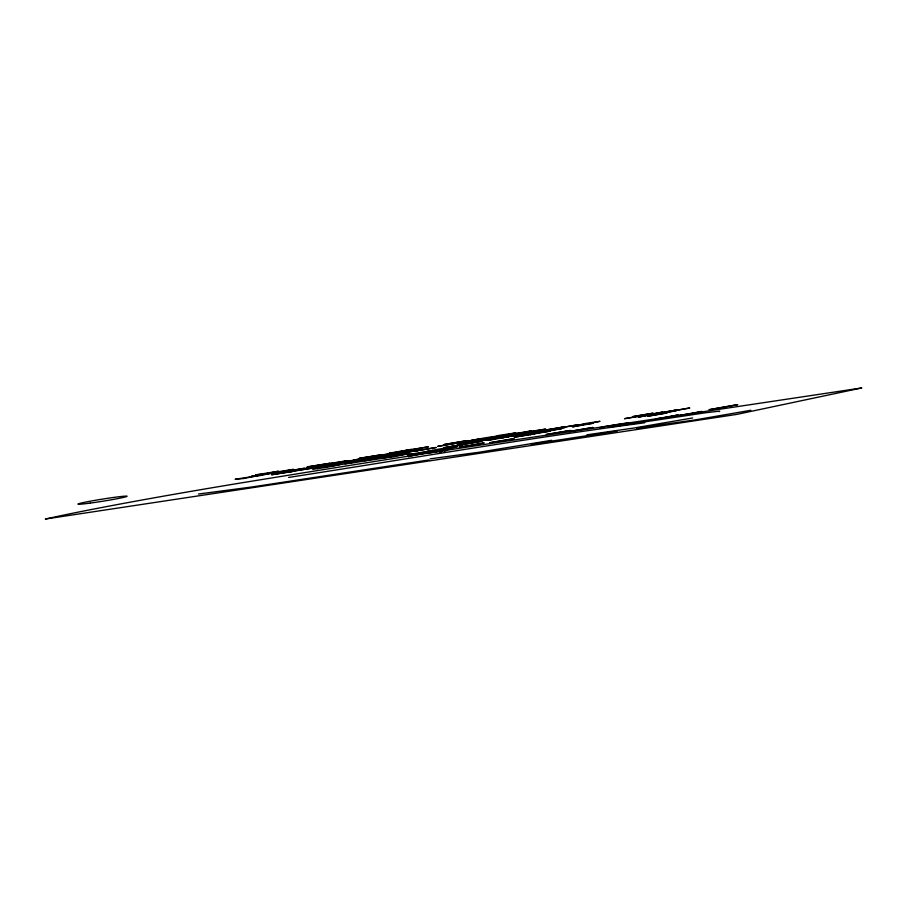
<?xml version="1.0" encoding="UTF-8"?>
<svg xmlns="http://www.w3.org/2000/svg" width="907" height="907" viewBox="0 0 907 907"><rect width="100%" height="100%" fill="white"/><g stroke="black" fill="none" stroke-linecap="round" stroke-linejoin="round"><path stroke-width="1.36" d="M719.489 411.642L719.727 411.12L705.861 412.719L608.45 427.299M527.092 432.027L524.212 432.866L545.663 429.113L509.383 434.657L531.117 430.848L528.191 431.709M342.007 461.924L338.073 462.933L360.34 459.282L324.536 464.35L347.2 460.643L343.209 461.652M488.193 438.104C512.5 432.956 454.543 442.809 474.939 440.36M487.807 438.217L483.023 439.476L504.632 435.677L493.907 436.732L498.861 435.428L515.868 432.877L499.916 436.097M525.981 433.206L521.049 434.476L547.08 430.768L539.642 432.503M525.935 433.399L530.924 432.117L509.666 435.848L542.091 430.78L534.574 432.537M617.27 431.04L531.241 444.249M533.747 432.684L526.355 434.408L550.617 431.04L530.232 434.612L537.522 432.922M692.631 417.957L634.378 427.957L586.897 434.827M648.97 414.873L642.031 415.689L662.382 412.129L638.335 417.141L658.369 413.626L657.36 413.603M439.736 451.289L451.062 448.84L438.228 450.518L426.347 453.217M665.035 417.708L678.221 414.918L655.523 419.034L657.643 418.853M689.649 414.057L701.95 411.438L679.456 415.519L681.452 415.349M750.837 410.281L694.739 419.975L636.533 428.183M551.637 440.292L479.599 452.162L430.099 458.851M496.945 438.262L485.676 439.77L503.476 436.312L507.002 436.029L487.535 440.439L508.476 436.766L497.399 438.251M585.582 424.159L572.51 426.868L593.11 423.263L579.12 424.975L584.437 423.66L600.015 421.313L586.727 424.068M435.417 452.015L437.582 451.663M664.083 417.866L659.684 418.569M651.543 414.431L676.1 410.077L655.863 413.626L656.883 413.649M498.691 436.301L458.024 443.625L479.667 439.827L475.926 440.144M288.619 477.433C407.311 459.044 525.663 438.58 644.752 422.753M432.378 452.491L427.685 453.103M428.966 459.962L251.216 487.082L198.418 494.032M391.393 453.183L389.069 453.194L411.517 449.384L373.128 456.675L395.339 453.047L393.06 453.058M627.791 423.49A18.061 0.646 -10 0 1 625.626 424.023M599.538 427.73A18.061 0.646 -10 0 1 603.472 426.948M604.55 426.732A18.061 0.646 -10 0 1 628.846 423.138M408.365 456.72A19.625 0.771 -9.7 0 1 433.682 451.799A19.625 0.771 -9.7 0 1 444.555 451.051M441.698 451.697A19.625 0.771 -9.7 0 1 439.249 452.208M404.783 452.071L382.901 455.779L404.783 452.071M406.03 450.598L428.331 446.811L406.03 450.598M409.216 452.446L387.777 456.085L409.216 452.446M414.522 451.153L436.04 447.502L414.522 451.153M415.293 449.555L393.162 453.307L415.293 449.555M419.465 450.11L397.833 453.908L419.465 450.11M437.832 446.346L459.622 442.65L437.832 446.346M444.351 444.487L466.413 440.745L444.351 444.487M444.101 447.65L464.985 444.101L444.101 447.65M456.992 442.956L478.794 439.26L456.992 442.956M457.491 444.294L478.749 440.689L457.491 444.294M460.79 444.815L481.64 441.278L460.79 444.815M471.323 442.446L492.354 438.886L471.323 442.446M383.31 457.865L393.547 456.799L409.522 453.511L383.31 457.865M498.963 436.902L520.255 433.285L498.963 436.902M709.183 409.681L737.595 404.669L709.183 409.681M502.863 437.571L523.656 434.045L502.863 437.571M514.371 437.197L534.54 433.773L514.371 437.197M407.379 454.736L417.118 453.727L433.024 450.473L407.379 454.736M542.624 430.542L563.428 427.016L542.624 430.542M541.366 432.072L561.671 428.626L541.366 432.072M544.438 430.95L564.97 427.469L544.438 430.95M557.658 428.24L578.337 424.725L557.658 428.24M235.332 479.247L243.439 478.556L258.053 475.665L235.332 479.247M459.282 447.038L468.159 446.142L484.168 442.899L459.282 447.038M251.273 476.379L259.198 475.722L273.948 472.808L251.273 476.379M255.57 474.849L263.552 474.202L278.528 471.243L255.57 474.849M270.887 472.898L278.596 472.286L293.483 469.35L270.887 472.898M271.703 474.735L293.551 471.289L271.703 474.735M489.61 442.763L513.952 438.716L489.61 442.763M282.338 471.765L289.798 471.164L304.548 468.261L282.338 471.765M289.367 471.742L311.101 468.307L289.367 471.742M624.651 418.66L644.492 415.281L624.651 418.66M298.641 469.543L298.108 469.758L320.534 466.085L298.641 469.543M307.575 466.81L307.02 467.037L329.865 463.296L307.575 466.81M632.825 416.619L652.904 413.218L632.825 416.619M312.847 466.731L312.291 466.958L334.796 463.273L312.847 466.731M647.7 416.211L666.94 412.934L647.7 416.211M656.691 414.034L676.157 410.724L656.691 414.034M546.853 434.374L546.229 434.6L570.333 430.462L546.853 434.374M670.16 411.313L669.615 411.517L689.762 407.991L670.16 411.313M354.478 459.86L353.832 460.098L376.076 456.459L354.478 459.86M360.022 458.148L359.353 458.398L381.87 454.713L360.022 458.148M371.28 458.772L370.612 458.999L392.119 455.473L371.28 458.772M570.095 431.313L569.426 431.539L593.065 427.48L570.095 431.313M861.65 387.958L736.824 414.386L45.35 519.042A222.43 7.585 -9.4 0 1 260.309 479.803A671.486 16.677 -9.5 0 1 568.576 431.936L861.65 387.958M433.41 451.301A16.349 0.669 -9.7 0 0 457.547 446.584A16.349 0.669 -9.7 0 0 433.353 450.144A16.349 0.669 -9.7 0 0 433.41 451.301M369.886 460.212A16.995 0.714 -9.6 0 0 397.515 455.155A16.995 0.714 -9.6 0 0 376.008 457.944A16.995 0.714 -9.6 0 0 369.886 460.212M329.842 466.198A17.335 0.737 -9.5 0 0 357.743 461.085A17.335 0.737 -9.5 0 0 335.182 464.021A17.335 0.737 -9.5 0 0 329.842 466.198M349.422 463.375A13.684 0.578 -9.6 0 0 371.53 459.327A13.684 0.578 -9.6 0 0 353.889 461.629A13.684 0.578 -9.6 0 0 349.422 463.375M317.348 468.658A13.786 0.578 -9.5 0 0 339.422 464.622A13.786 0.578 -9.5 0 0 321.271 467.003A13.786 0.578 -9.5 0 0 317.348 468.658M90.156 503.102A24.954 1.077 -9.1 0 0 127.082 496.276A24.954 1.077 -9.1 0 0 90.088 501.231A24.954 1.077 -9.1 0 0 90.156 503.102"/></g></svg>
